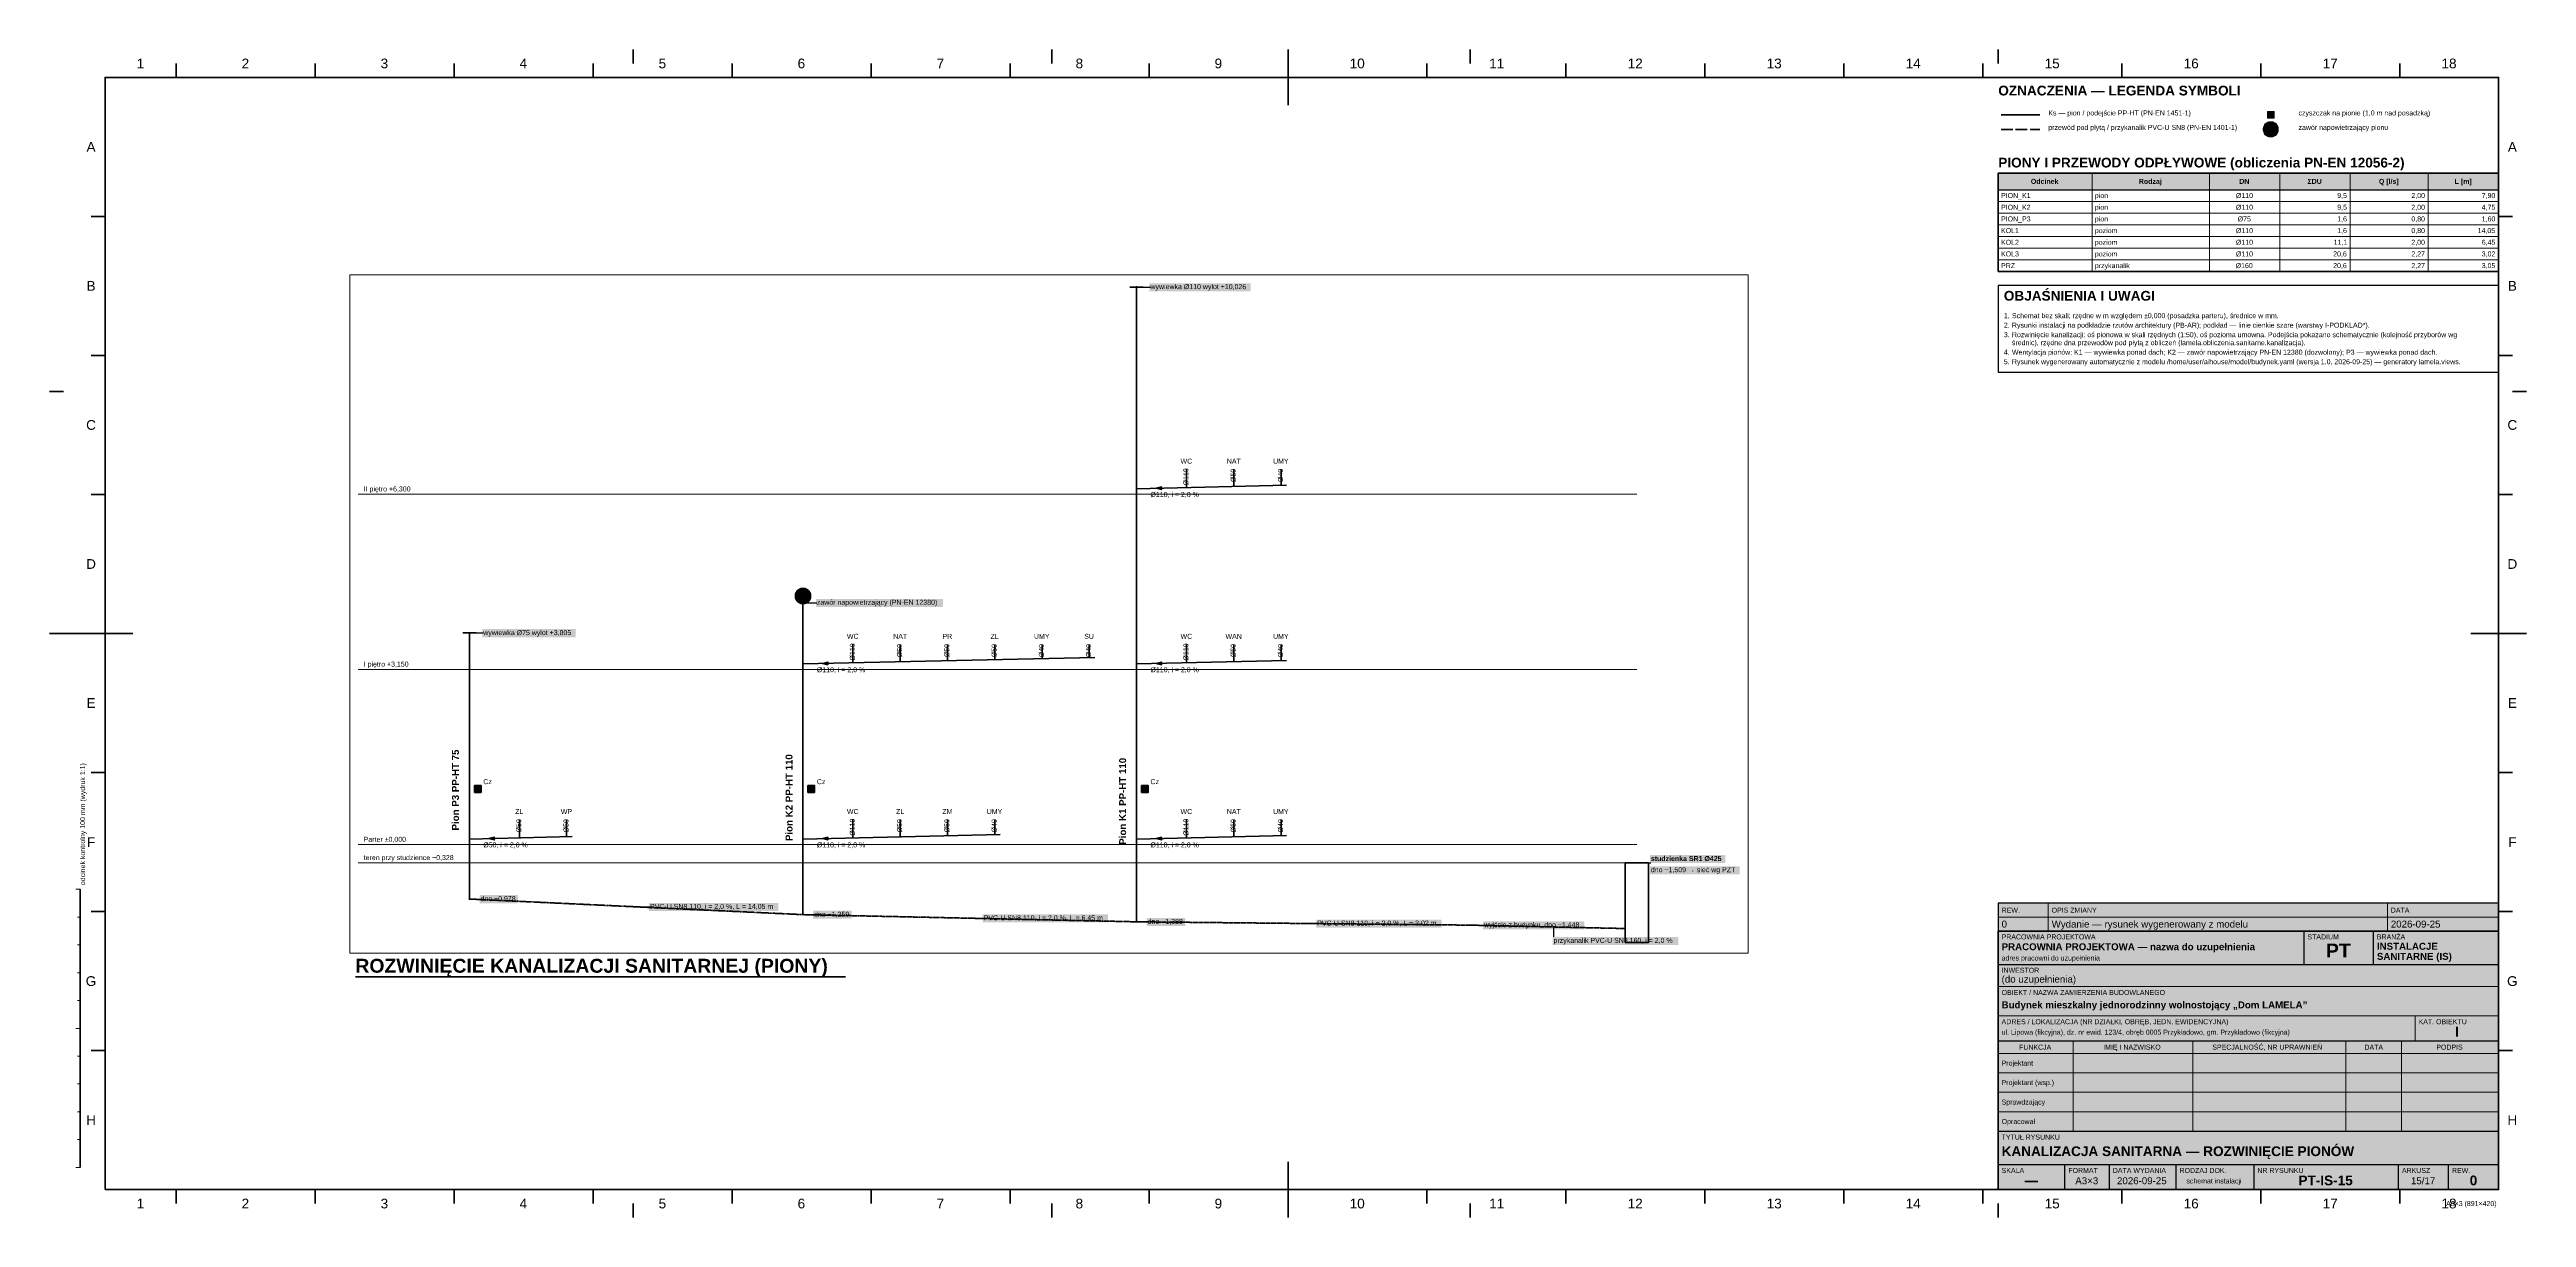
# Paper-space layout 'Arkusz PT-IS-15' of a CAD drawing. Header units: metres. Extents: x 0 to 891, y 0 to 420.
# The model-space entities are those that its viewports show. They can reach past a viewport. Long polylines and large blocks are cut down to what shows.
import ezdxf

# ---------------------------------------------------------------- set-up
doc = ezdxf.new("R2010")
doc.units = ezdxf.units.M
doc.linetypes.add('KRESKA_DLUGA', pattern=[9.45, 8.4, -1.05])
doc.linetypes.add('KRESKOWA', pattern=[5.25, 4.2, -1.05])
for name, color, linetype, lineweight in [('A-MASKA', 7, 'Continuous', 18), ('R-LEGENDA', 7, 'Continuous', 25), ('R-OPISY', 7, 'Continuous', 25), ('R-RAMKA', 7, 'Continuous', 50), ('R-TABLICZKA', 7, 'Continuous', 25), ('S-OPISY', 2, 'Continuous', 25)]:
    doc.layers.add(name, color=color, linetype=linetype, lineweight=lineweight)
doc.layers.add('I-PODKLAD', color=8, linetype='Continuous', lineweight=18, true_color=0x9a9a9a)
doc.layers.add('S-KANAL', color=34, linetype='Continuous', lineweight=50, true_color=0x7a4500)
doc.layers.add('R-RZUTNIA', color=8, linetype='Continuous', lineweight=18, plot=False)
doc.styles.add('PL_ARIAL', font='arial.ttf')
doc.styles.add('PL_ARIAL_B', font='arialbd.ttf')

msp = doc.modelspace()

# ---------------------------------------------------------------- hatches: boundary and pattern name
at = {"layer": 'A-MASKA', "true_color": 0xffffff}
for points in [[(14.232, 9.95), (16.05, 9.95), (16.05, 10.095), (14.232, 10.095)], [(8.232, 4.274), (10.521, 4.274), (10.521, 4.419), (8.232, 4.419)], [(2.232, 3.729), (3.914, 3.729), (3.914, 3.874), (2.232, 3.874)], [(23.233, -0.333), (24.591, -0.333), (24.591, -0.189), (23.233, -0.189)], [(23.233, -0.533), (24.849, -0.533), (24.849, -0.388), (23.233, -0.388)], [(2.183, -1.053), (2.876, -1.053), (2.876, -0.908), (2.183, -0.908)], [(5.232, -1.194), (7.558, -1.194), (7.558, -1.049), (5.232, -1.049)], [(8.182, -1.334), (8.876, -1.334), (8.876, -1.189), (8.182, -1.189)], [(11.232, -1.399), (13.485, -1.399), (13.485, -1.254), (11.232, -1.254)], [(14.182, -1.463), (14.876, -1.463), (14.876, -1.318), (14.182, -1.318)], [(17.233, -1.493), (19.485, -1.493), (19.485, -1.349), (17.233, -1.349)], [(20.233, -1.524), (22.053, -1.524), (22.053, -1.379), (20.233, -1.379)], [(21.483, -1.804), (23.746, -1.804), (23.746, -1.659), (21.483, -1.659)]]:
    msp.add_hatch(color=7, dxfattribs=at).paths.add_polyline_path(points)
at = {"layer": 'S-KANAL', "true_color": 0x000000}
for points in [[(14.35, 6.407), (14.447, 6.433), (14.447, 6.385)], [(8.35, 3.257), (8.447, 3.283), (8.447, 3.235)], [(14.35, 3.257), (14.447, 3.283), (14.447, 3.235)], [(2.09, 0.94), (2.21, 0.94), (2.21, 1.06)], [(8.09, 0.94), (8.21, 0.94), (8.21, 1.06)], [(14.09, 0.94), (14.21, 0.94), (14.21, 1.06)], [(2.35, 0.107), (2.447, 0.133), (2.447, 0.085)], [(8.35, 0.107), (8.447, 0.133), (8.447, 0.085)], [(14.35, 0.107), (14.447, 0.133), (14.447, 0.085)]]:
    msp.add_hatch(color=7, dxfattribs=at).paths.add_polyline_path(points)
at = {"layer": 'S-KANAL', "true_color": 0xffffff}
for points in [[(8.137, 4.47), (8.136, 4.488), (8.133, 4.506), (8.127, 4.523), (8.119, 4.539), (8.109, 4.554), (8.097, 4.567), (8.084, 4.579), (8.069, 4.589), (8.053, 4.597), (8.036, 4.603), (8.018, 4.606), (8, 4.607), (7.982, 4.606), (7.964, 4.603), (7.947, 4.597), (7.931, 4.589), (7.916, 4.579), (7.903, 4.567), (7.891, 4.554), (7.881, 4.539), (7.873, 4.523), (7.867, 4.506), (7.864, 4.488), (7.863, 4.47), (7.864, 4.452), (7.867, 4.434), (7.873, 4.417), (7.881, 4.401), (7.891, 4.386), (7.903, 4.373), (7.916, 4.361), (7.931, 4.351), (7.947, 4.343), (7.964, 4.337), (7.982, 4.334), (8, 4.333), (8.018, 4.334), (8.036, 4.337), (8.053, 4.343), (8.069, 4.351), (8.084, 4.361), (8.097, 4.373), (8.109, 4.386), (8.119, 4.401), (8.127, 4.417), (8.133, 4.434), (8.136, 4.452)], [(2.09, 0.94), (2.21, 0.94), (2.21, 1.06), (2.09, 1.06)], [(8.09, 0.94), (8.21, 0.94), (8.21, 1.06), (8.09, 1.06)], [(14.09, 0.94), (14.21, 0.94), (14.21, 1.06), (14.09, 1.06)]]:
    msp.add_hatch(color=7, dxfattribs=at).paths.add_polyline_path(points)
at = {"layer": 'S-OPISY', "true_color": 0x000000}
for points in [[(14.018, 10.026), (14.017, 10.031), (14.015, 10.035), (14.012, 10.038), (14.009, 10.041), (14.005, 10.043), (14, 10.044), (13.995, 10.043), (13.991, 10.041), (13.988, 10.038), (13.985, 10.035), (13.983, 10.031), (13.982, 10.026), (13.983, 10.021), (13.985, 10.017), (13.988, 10.014), (13.991, 10.011), (13.995, 10.009), (14, 10.009), (14.005, 10.009), (14.009, 10.011), (14.012, 10.014), (14.015, 10.017), (14.017, 10.021)], [(8.018, 4.35), (8.017, 4.355), (8.015, 4.359), (8.012, 4.362), (8.009, 4.365), (8.005, 4.367), (8, 4.367), (7.995, 4.367), (7.991, 4.365), (7.988, 4.362), (7.985, 4.359), (7.983, 4.355), (7.982, 4.35), (7.983, 4.345), (7.985, 4.341), (7.988, 4.338), (7.991, 4.335), (7.995, 4.333), (8, 4.332), (8.005, 4.333), (8.009, 4.335), (8.012, 4.338), (8.015, 4.341), (8.017, 4.345)], [(2.018, 3.805), (2.017, 3.81), (2.015, 3.814), (2.012, 3.817), (2.009, 3.82), (2.005, 3.822), (2, 3.823), (1.995, 3.822), (1.991, 3.82), (1.988, 3.817), (1.985, 3.814), (1.983, 3.81), (1.982, 3.805), (1.983, 3.8), (1.985, 3.796), (1.988, 3.793), (1.991, 3.79), (1.995, 3.788), (2, 3.788), (2.005, 3.788), (2.009, 3.79), (2.012, 3.793), (2.015, 3.796), (2.017, 3.8)], [(23.017, -0.328), (23.017, -0.323), (23.015, -0.319), (23.012, -0.315), (23.009, -0.312), (23.005, -0.311), (23, -0.31), (22.995, -0.311), (22.991, -0.312), (22.988, -0.315), (22.985, -0.319), (22.983, -0.323), (22.983, -0.328), (22.983, -0.332), (22.985, -0.336), (22.988, -0.34), (22.991, -0.343), (22.995, -0.344), (23, -0.345), (23.005, -0.344), (23.009, -0.343), (23.012, -0.34), (23.015, -0.336), (23.017, -0.332)], [(2.018, -0.978), (2.017, -0.973), (2.015, -0.969), (2.012, -0.965), (2.009, -0.963), (2.005, -0.961), (2, -0.96), (1.995, -0.961), (1.991, -0.963), (1.988, -0.965), (1.985, -0.969), (1.983, -0.973), (1.982, -0.978), (1.983, -0.982), (1.985, -0.986), (1.988, -0.99), (1.991, -0.993), (1.995, -0.995), (2, -0.995), (2.005, -0.995), (2.009, -0.993), (2.012, -0.99), (2.015, -0.986), (2.017, -0.982)], [(5.018, -1.118), (5.017, -1.114), (5.015, -1.109), (5.012, -1.106), (5.009, -1.103), (5.005, -1.101), (5, -1.101), (4.995, -1.101), (4.991, -1.103), (4.988, -1.106), (4.985, -1.109), (4.983, -1.114), (4.982, -1.118), (4.983, -1.123), (4.985, -1.127), (4.988, -1.131), (4.991, -1.133), (4.995, -1.135), (5, -1.136), (5.005, -1.135), (5.009, -1.133), (5.012, -1.131), (5.015, -1.127), (5.017, -1.123)], [(8.018, -1.259), (8.017, -1.254), (8.015, -1.25), (8.012, -1.246), (8.009, -1.244), (8.005, -1.242), (8, -1.241), (7.995, -1.242), (7.991, -1.244), (7.988, -1.246), (7.985, -1.25), (7.983, -1.254), (7.982, -1.259), (7.983, -1.263), (7.985, -1.267), (7.988, -1.271), (7.991, -1.274), (7.995, -1.276), (8, -1.276), (8.005, -1.276), (8.009, -1.274), (8.012, -1.271), (8.015, -1.267), (8.017, -1.263)], [(11.018, -1.323), (11.017, -1.319), (11.015, -1.314), (11.012, -1.311), (11.009, -1.308), (11.005, -1.306), (11, -1.306), (10.995, -1.306), (10.991, -1.308), (10.988, -1.311), (10.985, -1.314), (10.983, -1.319), (10.982, -1.323), (10.983, -1.328), (10.985, -1.332), (10.988, -1.336), (10.991, -1.338), (10.995, -1.34), (11, -1.341), (11.005, -1.34), (11.009, -1.338), (11.012, -1.336), (11.015, -1.332), (11.017, -1.328)], [(14.018, -1.388), (14.017, -1.383), (14.015, -1.379), (14.012, -1.375), (14.009, -1.373), (14.005, -1.371), (14, -1.37), (13.995, -1.371), (13.991, -1.373), (13.988, -1.375), (13.985, -1.379), (13.983, -1.383), (13.982, -1.388), (13.983, -1.392), (13.985, -1.396), (13.988, -1.4), (13.991, -1.403), (13.995, -1.405), (14, -1.405), (14.005, -1.405), (14.009, -1.403), (14.012, -1.4), (14.015, -1.396), (14.017, -1.392)], [(17.017, -1.418), (17.017, -1.413), (17.015, -1.409), (17.012, -1.406), (17.009, -1.403), (17.005, -1.401), (17, -1.4), (16.995, -1.401), (16.991, -1.403), (16.988, -1.406), (16.985, -1.409), (16.983, -1.413), (16.983, -1.418), (16.983, -1.422), (16.985, -1.427), (16.988, -1.43), (16.991, -1.433), (16.995, -1.435), (17, -1.435), (17.005, -1.435), (17.009, -1.433), (17.012, -1.43), (17.015, -1.427), (17.017, -1.422)], [(20.017, -1.448), (20.017, -1.444), (20.015, -1.439), (20.012, -1.436), (20.009, -1.433), (20.005, -1.431), (20, -1.431), (19.995, -1.431), (19.991, -1.433), (19.988, -1.436), (19.985, -1.439), (19.983, -1.444), (19.983, -1.448), (19.983, -1.453), (19.985, -1.457), (19.988, -1.46), (19.991, -1.463), (19.995, -1.465), (20, -1.466), (20.005, -1.465), (20.009, -1.463), (20.012, -1.46), (20.015, -1.457), (20.017, -1.453)], [(21.517, -1.479), (21.517, -1.474), (21.515, -1.47), (21.512, -1.466), (21.509, -1.463), (21.505, -1.462), (21.5, -1.461), (21.495, -1.462), (21.491, -1.463), (21.488, -1.466), (21.485, -1.47), (21.483, -1.474), (21.483, -1.479), (21.483, -1.483), (21.485, -1.487), (21.488, -1.491), (21.491, -1.494), (21.495, -1.496), (21.5, -1.496), (21.505, -1.496), (21.509, -1.494), (21.512, -1.491), (21.515, -1.487), (21.517, -1.483)]]:
    msp.add_hatch(color=7, dxfattribs=at).paths.add_polyline_path(points)

# ---------------------------------------------------------------- linework, layer by layer
at = {"layer": 'I-PODKLAD', "linetype": 'KRESKA_DLUGA', "lineweight": 18, "ltscale": 0.05, "flags": 128}
for points in [[(0, 6.3), (23, 6.3)], [(0, 3.15), (23, 3.15)], [(0, 0), (23, 0)], [(0, -0.328), (23, -0.328)]]:
    msp.add_lwpolyline(points, dxfattribs=at)
at = {"layer": 'S-KANAL', "linetype": 'Continuous', "lineweight": 70, "ltscale": 0.05, "flags": 128}
for points in [[(13.88, 10.026), (14.12, 10.026)], [(14, -1.388), (14, 10.026)], [(14, 6.4), (16.7, 6.463)], [(8, -1.259), (8, 4.35)], [(1.88, 3.805), (2.12, 3.805)], [(2, -0.978), (2, 3.805)], [(8, 3.25), (13.25, 3.364)], [(14, 3.25), (16.7, 3.313)], [(2, 0.1), (3.85, 0.146)], [(8, 0.1), (11.55, 0.18)], [(14, 0.1), (16.7, 0.163)]]:
    msp.add_lwpolyline(points, dxfattribs=at)
at = {"layer": 'S-KANAL', "linetype": 'Continuous', "lineweight": 50, "ltscale": 0.05, "flags": 128}
for points in [[(14.9, 6.418), (14.9, 6.75)], [(15.75, 6.435), (15.75, 6.75)], [(16.6, 6.452), (16.6, 6.75)], [(8.9, 3.268), (8.9, 3.6)], [(9.75, 3.285), (9.75, 3.6)], [(10.6, 3.302), (10.6, 3.6)], [(11.45, 3.319), (11.45, 3.6)], [(12.3, 3.336), (12.3, 3.6)], [(13.15, 3.353), (13.15, 3.6)], [(14.9, 3.268), (14.9, 3.6)], [(15.75, 3.285), (15.75, 3.6)], [(16.6, 3.302), (16.6, 3.6)], [(2.9, 0.118), (2.9, 0.45)], [(3.75, 0.135), (3.75, 0.45)], [(8.9, 0.118), (8.9, 0.45)], [(9.75, 0.135), (9.75, 0.45)], [(10.6, 0.152), (10.6, 0.45)], [(11.45, 0.169), (11.45, 0.45)], [(14.9, 0.118), (14.9, 0.45)], [(15.75, 0.135), (15.75, 0.45)], [(16.6, 0.152), (16.6, 0.45)]]:
    msp.add_lwpolyline(points, dxfattribs=at)
at = {"layer": 'S-KANAL', "lineweight": 35, "ltscale": 0.05}
for points in [[(14.35, 6.407), (14.447, 6.433), (14.447, 6.385)], [(8.137, 4.47), (8.136, 4.488), (8.133, 4.506), (8.127, 4.523), (8.119, 4.539), (8.109, 4.554), (8.097, 4.567), (8.084, 4.579), (8.069, 4.589), (8.053, 4.597), (8.036, 4.603), (8.018, 4.606), (8, 4.607), (7.982, 4.606), (7.964, 4.603), (7.947, 4.597), (7.931, 4.589), (7.916, 4.579), (7.903, 4.567), (7.891, 4.554), (7.881, 4.539), (7.873, 4.523), (7.867, 4.506), (7.864, 4.488), (7.863, 4.47), (7.864, 4.452), (7.867, 4.434), (7.873, 4.417), (7.881, 4.401), (7.891, 4.386), (7.903, 4.373), (7.916, 4.361), (7.931, 4.351), (7.947, 4.343), (7.964, 4.337), (7.982, 4.334), (8, 4.333), (8.018, 4.334), (8.036, 4.337), (8.053, 4.343), (8.069, 4.351), (8.084, 4.361), (8.097, 4.373), (8.109, 4.386), (8.119, 4.401), (8.127, 4.417), (8.133, 4.434), (8.136, 4.452)], [(8.35, 3.257), (8.447, 3.283), (8.447, 3.235)], [(14.35, 3.257), (14.447, 3.283), (14.447, 3.235)], [(2.09, 0.94), (2.21, 0.94), (2.21, 1.06), (2.09, 1.06)], [(8.09, 0.94), (8.21, 0.94), (8.21, 1.06), (8.09, 1.06)], [(14.09, 0.94), (14.21, 0.94), (14.21, 1.06), (14.09, 1.06)], [(2.35, 0.107), (2.447, 0.133), (2.447, 0.085)], [(8.35, 0.107), (8.447, 0.133), (8.447, 0.085)], [(14.35, 0.107), (14.447, 0.133), (14.447, 0.085)]]:
    msp.add_lwpolyline(points, close=True, dxfattribs=at)
at = {"layer": 'S-KANAL', "linetype": 'Continuous', "lineweight": 50, "ltscale": 0.05, "flags": 128}
msp.add_lwpolyline([(22.79, -1.759), (23.21, -1.759), (23.21, -0.328), (22.79, -0.328)], close=True, dxfattribs=at)
at = {"layer": 'S-KANAL', "linetype": 'KRESKOWA', "lineweight": 70, "ltscale": 0.05, "flags": 128}
for points in [[(2, -0.978), (8, -1.259)], [(8, -1.259), (14, -1.388)], [(14, -1.388), (20, -1.448)], [(20, -1.448), (22.79, -1.509)]]:
    msp.add_lwpolyline(points, dxfattribs=at)
at = {"layer": 'S-OPISY', "lineweight": 25, "ltscale": 0.05}
for points in [[(14, 10.026), (14.25, 10.026)], [(8, 4.35), (8.25, 4.35)], [(2, 3.805), (2.25, 3.805)], [(23, -0.328), (23.25, -0.328)], [(2, -0.978), (2.2, -0.978)], [(5, -1.118), (5.25, -1.118)], [(8, -1.259), (8.2, -1.259)], [(11, -1.323), (11.25, -1.323)], [(14, -1.388), (14.2, -1.388)], [(17, -1.418), (17.25, -1.418)], [(20, -1.448), (20.25, -1.448)], [(21.5, -1.479), (21.5, -1.659)]]:
    msp.add_lwpolyline(points, dxfattribs=at)

# ---------------------------------------------------------------- texts
at = {"layer": 'S-KANAL', "style": 'PL_ARIAL'}
for s, p in [('ZN', (7.913, 4.425)), ('Cz', (2.25, 1.087)), ('Cz', (8.25, 1.087)), ('Cz', (14.25, 1.087))]:
    msp.add_text(s, height=0.09, dxfattribs=at).set_placement(p)
at = {"layer": 'S-OPISY'}
for s, style, p in [('wywiewka Ø110 wylot +10,026', 'PL_ARIAL', (14.25, 9.988)), ('WC', 'PL_ARIAL', (14.791, 6.85)), ('NAT', 'PL_ARIAL', (15.624, 6.85)), ('UMY', 'PL_ARIAL', (16.455, 6.85)), ('II piętro +6,300', 'PL_ARIAL', (0.1, 6.35)), ('Ø110, i = 2,0 %', 'PL_ARIAL', (14.25, 6.25)), ('zawór napowietrzający (PN-EN 12380)', 'PL_ARIAL', (8.25, 4.312)), ('wywiewka Ø75 wylot +3,805', 'PL_ARIAL', (2.25, 3.767)), ('WC', 'PL_ARIAL', (8.791, 3.7)), ('NAT', 'PL_ARIAL', (9.624, 3.7)), ('PR', 'PL_ARIAL', (10.509, 3.7)), ('ZL', 'PL_ARIAL', (11.374, 3.7)), ('UMY', 'PL_ARIAL', (12.155, 3.7)), ('SU', 'PL_ARIAL', (13.059, 3.7)), ('WC', 'PL_ARIAL', (14.791, 3.7)), ('WAN', 'PL_ARIAL', (15.6, 3.7)), ('UMY', 'PL_ARIAL', (16.455, 3.7)), ('I piętro +3,150', 'PL_ARIAL', (0.1, 3.2)), ('Ø110, i = 2,0 %', 'PL_ARIAL', (8.25, 3.1)), ('Ø110, i = 2,0 %', 'PL_ARIAL', (14.25, 3.1)), ('ZL', 'PL_ARIAL', (2.824, 0.55)), ('WP', 'PL_ARIAL', (3.645, 0.55)), ('WC', 'PL_ARIAL', (8.791, 0.55)), ('ZL', 'PL_ARIAL', (9.674, 0.55)), ('ZM', 'PL_ARIAL', (10.506, 0.55)), ('UMY', 'PL_ARIAL', (11.305, 0.55)), ('WC', 'PL_ARIAL', (14.791, 0.55)), ('NAT', 'PL_ARIAL', (15.624, 0.55)), ('UMY', 'PL_ARIAL', (16.455, 0.55)), ('Parter ±0,000', 'PL_ARIAL', (0.1, 0.05)), ('Ø50, i = 2,0 %', 'PL_ARIAL', (2.25, -0.05)), ('Ø110, i = 2,0 %', 'PL_ARIAL', (8.25, -0.05)), ('Ø110, i = 2,0 %', 'PL_ARIAL', (14.25, -0.05)), ('teren przy studzience −0,328', 'PL_ARIAL', (0.1, -0.278)), ('studzienka SR1 Ø425', 'PL_ARIAL_B', (23.25, -0.296)), ('dno −1,509 → sieć wg PZT', 'PL_ARIAL', (23.25, -0.496)), ('dno −0,978', 'PL_ARIAL', (2.2, -1.016)), ('PVC-U SN8 110, i = 2,0 %, L = 14,05 m', 'PL_ARIAL', (5.25, -1.156)), ('dno −1,259', 'PL_ARIAL', (8.2, -1.297)), ('PVC-U SN8 110, i = 2,0 %, L = 6,45 m', 'PL_ARIAL', (11.25, -1.361)), ('dno −1,388', 'PL_ARIAL', (14.2, -1.426)), ('PVC-U SN8 110, i = 2,0 %, L = 3,02 m', 'PL_ARIAL', (17.25, -1.456)), ('wyjście z budynku, dno −1,448', 'PL_ARIAL', (20.25, -1.486)), ('przykanalik PVC-U SN8 160, i = 2,0 %', 'PL_ARIAL', (21.5, -1.767))]:
    msp.add_text(s, height=0.09, dxfattribs=dict(at, style=style)).set_placement(p)
for s, height, style, p in [('Ø110', 0.09, 'PL_ARIAL', (14.933, 6.46)), ('Ø50', 0.09, 'PL_ARIAL', (15.783, 6.52)), ('Ø40', 0.09, 'PL_ARIAL', (16.633, 6.52)), ('Ø110', 0.09, 'PL_ARIAL', (8.933, 3.31)), ('Ø50', 0.09, 'PL_ARIAL', (9.783, 3.37)), ('Ø50', 0.09, 'PL_ARIAL', (10.633, 3.37)), ('Ø50', 0.09, 'PL_ARIAL', (11.483, 3.37)), ('Ø40', 0.09, 'PL_ARIAL', (12.333, 3.37)), ('Ø40', 0.09, 'PL_ARIAL', (13.183, 3.37)), ('Ø110', 0.09, 'PL_ARIAL', (14.933, 3.31)), ('Ø50', 0.09, 'PL_ARIAL', (15.783, 3.37)), ('Ø40', 0.09, 'PL_ARIAL', (16.633, 3.37)), ('Pion P3 PP-HT 75', 0.125, 'PL_ARIAL_B', (1.812, 0.254)), ('Pion K2 PP-HT 110', 0.125, 'PL_ARIAL_B', (7.812, 0.063)), ('Pion K1 PP-HT 110', 0.125, 'PL_ARIAL_B', (13.812, -0.002)), ('Ø50', 0.09, 'PL_ARIAL', (2.933, 0.22)), ('Ø50', 0.09, 'PL_ARIAL', (3.783, 0.22)), ('Ø110', 0.09, 'PL_ARIAL', (8.933, 0.16)), ('Ø50', 0.09, 'PL_ARIAL', (9.783, 0.22)), ('Ø50', 0.09, 'PL_ARIAL', (10.633, 0.22)), ('Ø40', 0.09, 'PL_ARIAL', (11.483, 0.22)), ('Ø110', 0.09, 'PL_ARIAL', (14.933, 0.16)), ('Ø50', 0.09, 'PL_ARIAL', (15.783, 0.22)), ('Ø40', 0.09, 'PL_ARIAL', (16.633, 0.22))]:
    msp.add_text(s, height=height, rotation=90, dxfattribs=dict(at, style=style)).set_placement(p)

psp = doc.layouts.new('Arkusz PT-IS-15')

# ---------------------------------------------------------------- hatches: boundary and pattern name
at = {"layer": 'R-OPISY', "true_color": 0xeeeeee}
psp.add_hatch(color=7, dxfattribs=at).paths.add_polyline_path([(701, 369.6), (881, 369.6), (881, 375.6), (701, 375.6)])
at = {"layer": 'R-TABLICZKA', "true_color": 0xffffff}
for points in [[(701, 103), (881, 103), (881, 113), (701, 113)], [(701, 10), (881, 10), (881, 103), (701, 103)]]:
    psp.add_hatch(color=7, dxfattribs=at).paths.add_polyline_path(points)
at = {"layer": 'S-KANAL', "true_color": 0xffffff}
for points in [[(801.74, 391.3), (801.72, 391.66), (801.65, 392.01), (801.53, 392.35), (801.38, 392.67), (801.18, 392.97), (800.94, 393.24), (800.67, 393.48), (800.37, 393.68), (800.05, 393.83), (799.71, 393.95), (799.36, 394.02), (799, 394.04), (798.64, 394.02), (798.29, 393.95), (797.95, 393.83), (797.63, 393.68), (797.33, 393.48), (797.06, 393.24), (796.82, 392.97), (796.62, 392.67), (796.47, 392.35), (796.35, 392.01), (796.28, 391.66), (796.26, 391.3), (796.28, 390.94), (796.35, 390.59), (796.47, 390.25), (796.62, 389.93), (796.82, 389.63), (797.06, 389.36), (797.33, 389.12), (797.63, 388.92), (797.95, 388.77), (798.29, 388.65), (798.64, 388.58), (799, 388.56), (799.36, 388.58), (799.71, 388.65), (800.05, 388.77), (800.37, 388.92), (800.67, 389.12), (800.94, 389.36), (801.18, 389.63), (801.38, 389.93), (801.53, 390.25), (801.65, 390.59), (801.72, 390.94)], [(797.8, 395.3), (800.2, 395.3), (800.2, 397.7), (797.8, 397.7)]]:
    psp.add_hatch(color=7, dxfattribs=at).paths.add_polyline_path(points)
at = {"layer": 'S-KANAL', "true_color": 0x000000}
psp.add_hatch(color=7, dxfattribs=at).paths.add_polyline_path([(797.8, 395.3), (800.2, 395.3), (800.2, 397.7)])

# ---------------------------------------------------------------- linework, layer by layer
at = {"layer": 'R-OPISY', "lineweight": 35}
psp.add_lwpolyline([(701, 340.2), (881, 340.2), (881, 375.6), (701, 375.6)], close=True, dxfattribs=at)
at = {"layer": 'R-OPISY', "lineweight": 13}
for points in [[(734.75, 340.2), (734.75, 375.6)], [(776.94, 340.2), (776.94, 375.6)], [(802.25, 340.2), (802.25, 375.6)], [(827.56, 340.2), (827.56, 375.6)], [(855.69, 340.2), (855.69, 375.6)], [(701, 365.4), (881, 365.4)], [(701, 361.2), (881, 361.2)], [(701, 357), (881, 357)], [(701, 352.8), (881, 352.8)], [(701, 348.6), (881, 348.6)], [(701, 344.4), (881, 344.4)], [(701, 340.2), (881, 340.2)]]:
    psp.add_lwpolyline(points, dxfattribs=at)
at = {"layer": 'R-OPISY', "lineweight": 25}
psp.add_lwpolyline([(701, 369.6), (881, 369.6)], dxfattribs=at)
psp.add_lwpolyline([(701, 304.04), (881, 304.04), (881, 335.2), (701, 335.2)], close=True, dxfattribs=at)
at = {"layer": 'R-OPISY', "lineweight": 18}
for points in [[(11, 118), (9.4, 118)], [(11, 108), (10.1, 108)], [(11, 98), (10.1, 98)], [(11, 88), (10.1, 88)], [(11, 78), (10.1, 78)], [(11, 68), (9.4, 68)], [(11, 58), (10.1, 58)], [(11, 48), (10.1, 48)], [(11, 38), (10.1, 38)], [(11, 28), (10.1, 28)], [(11, 18), (9.4, 18)]]:
    psp.add_lwpolyline(points, dxfattribs=at)
at = {"layer": 'R-OPISY', "lineweight": 35}
psp.add_lwpolyline([(11, 18), (11, 118)], dxfattribs=at)
at = {"layer": 'R-OPISY', "lineweight": 50}
psp.add_lwpolyline([(110.01, 86.51), (286.32, 86.51)], dxfattribs=at)
at = {"layer": 'R-RAMKA', "lineweight": 35}
for points in [[(210, 420), (210, 415)], [(360.5, 420), (360.5, 415)], [(511, 420), (511, 415)], [(701, 420), (701, 415)], [(45.5, 410), (45.5, 415)], [(95.5, 410), (95.5, 415)], [(145.5, 410), (145.5, 415)], [(195.5, 410), (195.5, 415)], [(245.5, 410), (245.5, 415)], [(295.5, 410), (295.5, 415)], [(345.5, 410), (345.5, 415)], [(395.5, 410), (395.5, 415)], [(445.5, 410), (445.5, 415)], [(495.5, 410), (495.5, 415)], [(545.5, 410), (545.5, 415)], [(595.5, 410), (595.5, 415)], [(645.5, 410), (645.5, 415)], [(695.5, 410), (695.5, 415)], [(745.5, 410), (745.5, 415)], [(795.5, 410), (795.5, 415)], [(845.5, 410), (845.5, 415)], [(20, 360), (15, 360)], [(881, 360), (886, 360)], [(20, 310), (15, 310)], [(881, 310), (886, 310)], [(0, 297), (5, 297)], [(891, 297), (886, 297)], [(20, 260), (15, 260)], [(881, 260), (886, 260)], [(20, 210), (15, 210)], [(881, 210), (886, 210)], [(20, 160), (15, 160)], [(881, 160), (886, 160)], [(20, 110), (15, 110)], [(881, 110), (886, 110)], [(20, 60), (15, 60)], [(881, 60), (886, 60)], [(45.5, 10), (45.5, 5)], [(95.5, 10), (95.5, 5)], [(145.5, 10), (145.5, 5)], [(195.5, 10), (195.5, 5)], [(245.5, 10), (245.5, 5)], [(295.5, 10), (295.5, 5)], [(345.5, 10), (345.5, 5)], [(395.5, 10), (395.5, 5)], [(445.5, 10), (445.5, 5)], [(495.5, 10), (495.5, 5)], [(545.5, 10), (545.5, 5)], [(595.5, 10), (595.5, 5)], [(645.5, 10), (645.5, 5)], [(695.5, 10), (695.5, 5)], [(745.5, 10), (745.5, 5)], [(795.5, 10), (795.5, 5)], [(845.5, 10), (845.5, 5)], [(210, 0), (210, 5)], [(360.5, 0), (360.5, 5)], [(511, 0), (511, 5)], [(701, 0), (701, 5)]]:
    psp.add_lwpolyline(points, dxfattribs=at)
at = {"layer": 'R-RAMKA', "lineweight": 70}
for points in [[(445.5, 420), (445.5, 400)], [(0, 210), (30, 210)], [(891, 210), (871, 210)], [(445.5, 0), (445.5, 20)]]:
    psp.add_lwpolyline(points, dxfattribs=at)
psp.add_lwpolyline([(20, 10), (881, 10), (881, 410), (20, 410)], close=True, dxfattribs=at)
at = {"layer": 'R-TABLICZKA', "lineweight": 18}
for points in [[(701, 113), (881, 113)], [(701, 108), (881, 108)], [(719, 103), (719, 113)], [(841, 103), (841, 113)], [(701, 83), (881, 83)], [(701, 72.5), (881, 72.5)], [(851, 63.5), (851, 72.5)], [(728, 31), (728, 63.5)], [(771, 31), (771, 63.5)], [(826, 31), (826, 63.5)], [(846, 31), (846, 63.5)], [(701, 59), (881, 59)], [(701, 52), (881, 52)], [(701, 45), (881, 45)], [(701, 38), (881, 38)], [(701, 31), (881, 31)]]:
    psp.add_lwpolyline(points, dxfattribs=at)
at = {"layer": 'R-TABLICZKA', "lineweight": 25}
psp.add_lwpolyline([(701, 103), (881, 103), (881, 113), (701, 113)], close=True, dxfattribs=at)
at = {"layer": 'R-TABLICZKA', "lineweight": 50}
psp.add_lwpolyline([(701, 10), (881, 10), (881, 103), (701, 103)], close=True, dxfattribs=at)
at = {"layer": 'R-TABLICZKA', "lineweight": 25}
for points in [[(811, 91), (811, 103)], [(836, 91), (836, 103)], [(701, 91), (881, 91)], [(701, 63.5), (881, 63.5)], [(701, 31), (881, 31)], [(701, 19), (881, 19)], [(725, 10), (725, 19)], [(741, 10), (741, 19)], [(765, 10), (765, 19)], [(793, 10), (793, 19)], [(845, 10), (845, 19)], [(863, 10), (863, 19)]]:
    psp.add_lwpolyline(points, dxfattribs=at)
at = {"layer": 'S-KANAL', "lineweight": 35}
psp.add_lwpolyline([(702, 396.5), (716, 396.5)], dxfattribs=at)
at = {"layer": 'S-KANAL', "lineweight": 18}
for points in [[(801.74, 391.3), (801.72, 391.66), (801.65, 392.01), (801.53, 392.35), (801.38, 392.67), (801.18, 392.97), (800.94, 393.24), (800.67, 393.48), (800.37, 393.68), (800.05, 393.83), (799.71, 393.95), (799.36, 394.02), (799, 394.04), (798.64, 394.02), (798.29, 393.95), (797.95, 393.83), (797.63, 393.68), (797.33, 393.48), (797.06, 393.24), (796.82, 392.97), (796.62, 392.67), (796.47, 392.35), (796.35, 392.01), (796.28, 391.66), (796.26, 391.3), (796.28, 390.94), (796.35, 390.59), (796.47, 390.25), (796.62, 389.93), (796.82, 389.63), (797.06, 389.36), (797.33, 389.12), (797.63, 388.92), (797.95, 388.77), (798.29, 388.65), (798.64, 388.58), (799, 388.56), (799.36, 388.58), (799.71, 388.65), (800.05, 388.77), (800.37, 388.92), (800.67, 389.12), (800.94, 389.36), (801.18, 389.63), (801.38, 389.93), (801.53, 390.25), (801.65, 390.59), (801.72, 390.94)], [(797.8, 395.3), (800.2, 395.3), (800.2, 397.7), (797.8, 397.7)]]:
    psp.add_lwpolyline(points, close=True, dxfattribs=at)
at = {"layer": 'S-KANAL', "linetype": 'KRESKOWA', "lineweight": 35, "flags": 128}
psp.add_lwpolyline([(702, 391.3), (716, 391.3)], dxfattribs=at)

# ---------------------------------------------------------------- texts
at = {"layer": 'R-LEGENDA'}
for s, height, style, p in [('OZNACZENIA — LEGENDA SYMBOLI', 3.5, 'PL_ARIAL_B', (701, 403.5)), ('przewód pod płytą / przykanalik PVC-U SN8 (PN-EN 1401-1)', 1.8, 'PL_ARIAL', (719, 391.1)), ('Ks — pion / podejście PP-HT (PN-EN 1451-1)', 1.8, 'PL_ARIAL', (719, 396.3)), ('zawór napowietrzający pionu', 1.8, 'PL_ARIAL', (809, 391.1)), ('czyszczak na pionie (1,0 m nad posadzką)', 1.8, 'PL_ARIAL', (809, 396.3))]:
    psp.add_text(s, height=height, dxfattribs=dict(at, style=style)).set_placement(p)
at = {"layer": 'R-OPISY'}
for s, height, style, p in [('PIONY I PRZEWODY ODPŁYWOWE (obliczenia PN-EN 12056-2)', 3.5, 'PL_ARIAL_B', (701, 377.6)), ('PION_K1', 1.8, 'PL_ARIAL', (702, 366.6)), ('Odcinek', 1.8, 'PL_ARIAL_B', (712.71, 371.7)), ('pion', 1.8, 'PL_ARIAL', (735.75, 366.6)), ('Rodzaj', 1.8, 'PL_ARIAL_B', (751.56, 371.7)), ('Ø110', 1.8, 'PL_ARIAL', (786.49, 366.6)), ('DN', 1.8, 'PL_ARIAL_B', (787.7, 371.7)), ('ΣDU', 1.8, 'PL_ARIAL_B', (812.23, 371.7)), ('9,5', 1.8, 'PL_ARIAL', (822.93, 366.6)), ('Q [l/s]', 1.8, 'PL_ARIAL_B', (837.92, 371.7)), ('2,00', 1.8, 'PL_ARIAL', (849.6, 366.6)), ('L [m]', 1.8, 'PL_ARIAL_B', (865.17, 371.7)), ('7,90', 1.8, 'PL_ARIAL', (874.91, 366.6)), ('PION_K2', 1.8, 'PL_ARIAL', (702, 362.4)), ('PION_P3', 1.8, 'PL_ARIAL', (702, 358.2)), ('pion', 1.8, 'PL_ARIAL', (735.75, 362.4)), ('pion', 1.8, 'PL_ARIAL', (735.75, 358.2)), ('Ø110', 1.8, 'PL_ARIAL', (786.49, 362.4)), ('Ø75', 1.8, 'PL_ARIAL', (787.12, 358.2)), ('9,5', 1.8, 'PL_ARIAL', (822.93, 362.4)), ('1,6', 1.8, 'PL_ARIAL', (822.93, 358.2)), ('0,80', 1.8, 'PL_ARIAL', (849.6, 358.2)), ('2,00', 1.8, 'PL_ARIAL', (849.6, 362.4)), ('4,75', 1.8, 'PL_ARIAL', (874.91, 362.4)), ('1,60', 1.8, 'PL_ARIAL', (874.91, 358.2)), ('KOL1', 1.8, 'PL_ARIAL', (702, 354)), ('KOL2', 1.8, 'PL_ARIAL', (702, 349.8)), ('poziom', 1.8, 'PL_ARIAL', (735.75, 354)), ('poziom', 1.8, 'PL_ARIAL', (735.75, 349.8)), ('poziom', 1.8, 'PL_ARIAL', (735.75, 345.6)), ('Ø110', 1.8, 'PL_ARIAL', (786.49, 354)), ('Ø110', 1.8, 'PL_ARIAL', (786.49, 349.8)), ('11,1', 1.8, 'PL_ARIAL', (821.66, 349.8)), ('1,6', 1.8, 'PL_ARIAL', (822.93, 354)), ('0,80', 1.8, 'PL_ARIAL', (849.6, 354)), ('2,00', 1.8, 'PL_ARIAL', (849.6, 349.8)), ('14,05', 1.8, 'PL_ARIAL', (873.45, 354)), ('6,45', 1.8, 'PL_ARIAL', (874.91, 349.8)), ('KOL3', 1.8, 'PL_ARIAL', (702, 345.6)), ('PRZ', 1.8, 'PL_ARIAL', (702, 341.4)), ('przykanalik', 1.8, 'PL_ARIAL', (735.75, 341.4)), ('Ø160', 1.8, 'PL_ARIAL', (786.39, 341.4)), ('Ø110', 1.8, 'PL_ARIAL', (786.49, 345.6)), ('20,6', 1.8, 'PL_ARIAL', (821.47, 345.6)), ('20,6', 1.8, 'PL_ARIAL', (821.47, 341.4)), ('2,27', 1.8, 'PL_ARIAL', (849.6, 345.6)), ('2,27', 1.8, 'PL_ARIAL', (849.6, 341.4)), ('3,02', 1.8, 'PL_ARIAL', (874.91, 345.6)), ('3,05', 1.8, 'PL_ARIAL', (874.91, 341.4)), ('OBJAŚNIENIA I UWAGI', 3.5, 'PL_ARIAL_B', (703, 329.7)), ('2. ', 1.8, 'PL_ARIAL', (703, 319.98)), ('1. ', 1.8, 'PL_ARIAL', (703, 323.4)), ('Schemat bez skali; rzędne w m względem ±0,000 (posadzka parteru), średnice w mm.', 1.8, 'PL_ARIAL', (705.91, 323.4)), ('Rysunki instalacji na podkładzie rzutów architektury (PB-AR); podkład — linie cienkie szare (warstwy I-PODKLAD*).', 1.8, 'PL_ARIAL', (705.91, 319.98)), ('4. ', 1.8, 'PL_ARIAL', (703, 310.26)), ('3. ', 1.8, 'PL_ARIAL', (703, 316.56)), ('Wentylacja pionów: K1 — wywiewka ponad dach; K2 — zawór napowietrzający PN-EN 12380 (dozwolony); P3 — wywiewka ponad dach.', 1.8, 'PL_ARIAL', (705.91, 310.26)), ('średnic), rzędne dna przewodów pod płytą z obliczeń (lamela.obliczenia.sanitarne.kanalizacja).', 1.8, 'PL_ARIAL', (705.91, 313.68)), ('Rozwinięcie kanalizacji: oś pionowa w skali rzędnych (1:50), oś pozioma umowna. Podejścia pokazano schematycznie (kolejność przyborów wg', 1.8, 'PL_ARIAL', (705.91, 316.56)), ('5. ', 1.8, 'PL_ARIAL', (703, 306.84)), ('Rysunek wygenerowany automatycznie z modelu /home/user/aihouse/model/budynek.yaml (wersja 1.0, 2026-09-25) — generatory lamela.views.', 1.8, 'PL_ARIAL', (705.91, 306.84)), ('ROZWINIĘCIE KANALIZACJI SANITARNEJ (PIONY)', 5, 'PL_ARIAL_B', (110.01, 88.01))]:
    psp.add_text(s, height=height, dxfattribs=dict(at, style=style)).set_placement(p)
at = {"layer": 'R-OPISY', "style": 'PL_ARIAL'}
psp.add_text('odcinek kontrolny 100 mm (wydruk 1:1)', height=1.8, rotation=90, dxfattribs=at).set_placement((12.8, 119.5))
at = {"layer": 'R-RAMKA', "style": 'PL_ARIAL'}
for s, height, p in [('1', 3.5, (31.34, 413.25)), ('2', 3.5, (69.09, 413.25)), ('3', 3.5, (119.09, 413.25)), ('4', 3.5, (169.09, 413.25)), ('5', 3.5, (219.09, 413.25)), ('6', 3.5, (269.09, 413.25)), ('7', 3.5, (319.09, 413.25)), ('8', 3.5, (369.09, 413.25)), ('9', 3.5, (419.09, 413.25)), ('10', 3.5, (467.67, 413.25)), ('11', 3.5, (517.86, 413.25)), ('12', 3.5, (567.67, 413.25)), ('13', 3.5, (617.67, 413.25)), ('14', 3.5, (667.67, 413.25)), ('15', 3.5, (717.67, 413.25)), ('16', 3.5, (767.67, 413.25)), ('17', 3.5, (817.67, 413.25)), ('18', 3.5, (860.42, 413.25)), ('A', 3.5, (13.3, 383.25)), ('A', 3.5, (884.3, 383.25)), ('B', 3.5, (13.3, 333.25)), ('B', 3.5, (884.3, 333.25)), ('C', 3.5, (13.16, 283.25)), ('C', 3.5, (884.16, 283.25)), ('D', 3.5, (13.16, 233.25)), ('D', 3.5, (884.16, 233.25)), ('E', 3.5, (13.3, 183.25)), ('E', 3.5, (884.3, 183.25)), ('F', 3.5, (13.45, 133.25)), ('F', 3.5, (884.45, 133.25)), ('G', 3.5, (13.02, 83.25)), ('G', 3.5, (884.02, 83.25)), ('H', 3.5, (13.16, 33.25)), ('H', 3.5, (884.16, 33.25)), ('1', 3.5, (31.34, 3.25)), ('2', 3.5, (69.09, 3.25)), ('3', 3.5, (119.09, 3.25)), ('4', 3.5, (169.09, 3.25)), ('5', 3.5, (219.09, 3.25)), ('6', 3.5, (269.09, 3.25)), ('7', 3.5, (319.09, 3.25)), ('8', 3.5, (369.09, 3.25)), ('9', 3.5, (419.09, 3.25)), ('10', 3.5, (467.67, 3.25)), ('11', 3.5, (517.86, 3.25)), ('12', 3.5, (567.67, 3.25)), ('13', 3.5, (617.67, 3.25)), ('14', 3.5, (667.67, 3.25)), ('15', 3.5, (717.67, 3.25)), ('16', 3.5, (767.67, 3.25)), ('17', 3.5, (817.67, 3.25)), ('18', 3.5, (860.42, 3.25)), ('A3×3 (891×420)', 1.8, (862.09, 4.1))]:
    psp.add_text(s, height=height, dxfattribs=at).set_placement(p)
at = {"layer": 'R-TABLICZKA'}
for s, height, style, p in [('REW.', 1.8, 'PL_ARIAL', (702.2, 109.6)), ('OPIS ZMIANY', 1.8, 'PL_ARIAL', (720.2, 109.6)), ('DATA', 1.8, 'PL_ARIAL', (842.2, 109.6)), ('0', 2.5, 'PL_ARIAL', (702.2, 104.25)), ('PRACOWNIA PROJEKTOWA', 1.8, 'PL_ARIAL', (702.2, 100)), ('PRACOWNIA PROJEKTOWA — nazwa do uzupełnienia', 2.5, 'PL_ARIAL_B', (702.2, 96.1)), ('Wydanie — rysunek wygenerowany z modelu', 2.5, 'PL_ARIAL', (720.2, 104.25)), ('STADIUM', 1.8, 'PL_ARIAL', (812.2, 100)), ('PT', 5, 'PL_ARIAL_B', (818.86, 93.5)), ('BRANŻA', 1.8, 'PL_ARIAL', (837.2, 100)), ('INSTALACJE', 2.5, 'PL_ARIAL_B', (837.2, 96.26)), ('2026-09-25', 2.5, 'PL_ARIAL', (842.2, 104.25)), ('adres pracowni do uzupełnienia', 1.8, 'PL_ARIAL', (702.2, 92.4)), ('INWESTOR', 1.8, 'PL_ARIAL', (702.2, 88)), ('SANITARNE (IS)', 2.5, 'PL_ARIAL_B', (837.2, 92.64)), ('OBIEKT / NAZWA ZAMIERZENIA BUDOWLANEGO', 1.8, 'PL_ARIAL', (702.2, 80)), ('(do uzupełnienia)', 2.5, 'PL_ARIAL', (702.2, 84.45)), ('ADRES / LOKALIZACJA (NR DZIAŁKI, OBRĘB, JEDN. EWIDENCYJNA)', 1.8, 'PL_ARIAL', (702.2, 69.5)), ('Budynek mieszkalny jednorodzinny wolnostojący „Dom LAMELA”', 2.5, 'PL_ARIAL_B', (702.2, 75.2)), ('KAT. OBIEKTU', 1.8, 'PL_ARIAL', (852.2, 69.5)), ('ul. Lipowa (fikcyjna), dz. nr ewid. 123/4, obręb 0005 Przykładowo, gm. Przykładowo (fikcyjna)', 1.8, 'PL_ARIAL', (702.2, 65.72)), ('SPECJALNOŚĆ, NR UPRAWNIEŃ', 1.8, 'PL_ARIAL', (777.98, 60.35)), ('I', 3.5, 'PL_ARIAL_B', (865.29, 65.07)), ('Projektant', 1.8, 'PL_ARIAL', (702.2, 54.6)), ('FUNKCJA', 1.8, 'PL_ARIAL', (708.47, 60.35)), ('IMIĘ I NAZWISKO', 1.8, 'PL_ARIAL', (738.74, 60.35)), ('DATA', 1.8, 'PL_ARIAL', (832.71, 60.35)), ('PODPIS', 1.8, 'PL_ARIAL', (858.56, 60.35)), ('Projektant (wsp.)', 1.8, 'PL_ARIAL', (702.2, 47.6)), ('Sprawdzający', 1.8, 'PL_ARIAL', (702.2, 40.6)), ('TYTUŁ RYSUNKU', 1.8, 'PL_ARIAL', (702.2, 28)), ('Opracował', 1.8, 'PL_ARIAL', (702.2, 33.6)), ('SKALA', 1.8, 'PL_ARIAL', (702.2, 16)), ('KANALIZACJA SANITARNA — ROZWINIĘCIE PIONÓW', 3.5, 'PL_ARIAL_B', (702.2, 22.07)), ('FORMAT', 1.8, 'PL_ARIAL', (726.2, 16)), ('RODZAJ DOK.', 1.8, 'PL_ARIAL', (766.2, 16)), ('NR RYSUNKU', 1.8, 'PL_ARIAL', (794.2, 16)), ('ARKUSZ', 1.8, 'PL_ARIAL', (846.2, 16)), ('—', 3.5, 'PL_ARIAL_B', (710.46, 11.57)), ('A3×3', 2.5, 'PL_ARIAL', (728.71, 11.95)), ('DATA WYDANIA', 1.8, 'PL_ARIAL', (742.2, 16)), ('2026-09-25', 2.5, 'PL_ARIAL', (743.71, 11.95)), ('schemat instalacji', 1.8, 'PL_ARIAL', (768.68, 12.22)), ('PT-IS-15', 3.5, 'PL_ARIAL_B', (808.96, 11.57)), ('15/17', 2.5, 'PL_ARIAL', (849.45, 11.95)), ('REW.', 1.8, 'PL_ARIAL', (864.2, 16)), ('0', 3.5, 'PL_ARIAL_B', (870.59, 11.57))]:
    psp.add_text(s, height=height, dxfattribs=dict(at, style=style)).set_placement(p)
at = {"layer": 'S-KANAL', "style": 'PL_ARIAL'}
psp.add_text('ZN', height=1.8, dxfattribs=at).set_placement((797.26, 390.4))

# ---------------------------------------------------------------- viewports
at = {"layer": 'R-RZUTNIA'}
psp.add_viewport(center=(359.5, 217), size=(502.98, 243.9882), view_center_point=(12.424, 4.146), view_height=12.19941, dxfattribs=at)

doc.saveas('drawing.dxf')
